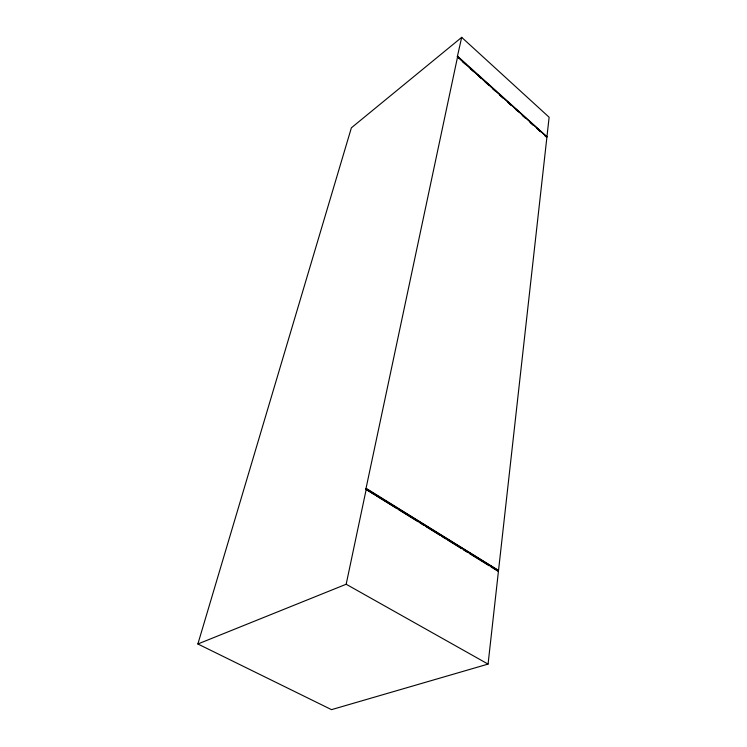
<?xml version="1.0" encoding="UTF-8"?>
<svg xmlns="http://www.w3.org/2000/svg" width="747" height="747" viewBox="0 0 747 747"><rect width="100%" height="100%" fill="white"/><g stroke="black" fill="none" stroke-linecap="round" stroke-linejoin="round"><path stroke-width="1.12" d="M544.862 135.655L546.599 137.215L546.953 136.71L549.129 117.242L461.693 37.35L351.379 127.812L197.871 643.989L331.519 709.65L488.071 664.092L498.454 571.082L365.853 489.257L374.723 494.766M365.853 489.257L365.965 488.697L498.52 570.531L546.925 136.99L457.304 56.837L461.693 37.35M491.106 566.964L498.006 571.24L498.072 570.689M197.871 643.989L346.169 584.247L366.273 489.052M365.965 488.697L457.631 56.576M346.169 584.247L488.071 664.092M376.703 495.989L396.424 508.221M398.394 509.445L418.124 521.686M420.094 522.909L424.044 525.356M426.014 526.579L439.824 535.141M441.794 536.365L445.735 538.82M447.714 540.044L461.515 548.606M463.495 549.829L467.435 552.276M469.405 553.499L489.136 565.731M366.394 488.491L498.52 570.531M457.687 56.305L546.953 136.71M457.36 56.567L459.097 58.126M462.561 61.245L466.035 64.363M470.367 68.266L473.831 71.385M477.296 74.513L481.628 78.416M485.092 81.535L488.566 84.654M492.899 88.557L496.363 91.676M499.827 94.804L503.301 97.922M507.633 101.825L511.097 104.944M515.43 108.847L518.894 111.966M522.358 115.085L525.832 118.213M530.165 122.116L533.629 125.235M537.093 128.353L540.567 131.472M544.899 135.375L546.627 136.934M462.505 61.515L465.979 64.634M470.311 68.537L473.775 71.665M478.108 75.559L480.713 77.903M485.046 81.806L488.519 84.925M492.852 88.828L495.448 91.171M499.79 95.074L503.254 98.193M507.587 102.096L511.051 105.215M515.393 109.118L517.988 111.462M522.321 115.365L525.795 118.484M530.127 122.387L533.591 125.505M537.065 128.633L540.529 131.752"/></g></svg>
